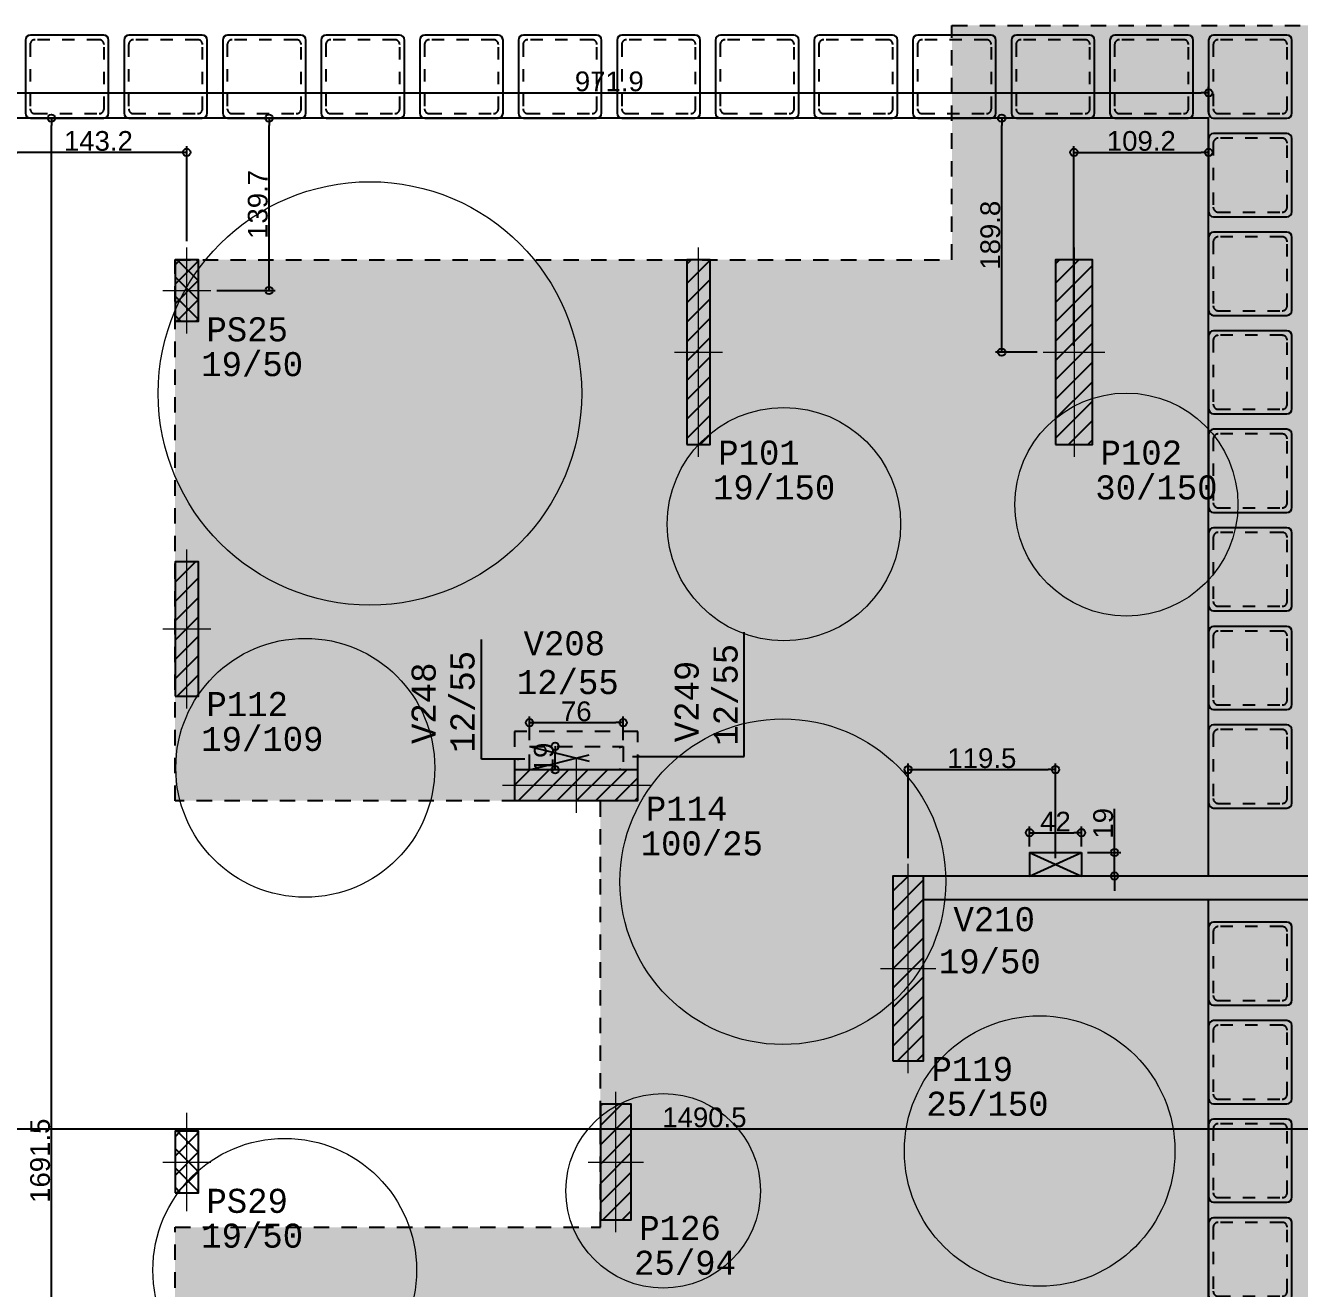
# Model space of a CAD drawing. Header units: millimetres. Extents: x -967 to 563, y -1588 to 506.
# Drawn here: x 42.95 to 53.28, y -246.19 to -235.94 of the extents above; entities that cross this region are included whole.
import ezdxf

# ---------------------------------------------------------------- set-up
doc = ezdxf.new("R2010")
doc.units = ezdxf.units.MM
for name, pattern in [('347-XXXX-ARQ-BASE-019-TÉRREO$0$HIDDEN2', [0.1875, 0.125, -0.0625]), ('ESTILO_TQS_0001', [1, 0.7, -0.3]), ('HIDDEN2', [0.1875, 0.125, -0.0625]), ('TRAZO_HUECO', [0.75, 0.5, -0.25])]:
    doc.linetypes.add(name, pattern=pattern)
for name, color, linetype in [('1', 5, 'Continuous'), ('11', 7, 'Continuous'), ('12', 4, 'Continuous'), ('208', 13, 'Continuous'), ('237', 5, 'Continuous'), ('241', 7, 'TRAZO_HUECO'), ('251', 5, 'Continuous'), ('252', 153, 'ESTILO_TQS_0001'), ('3', 2, 'Continuous'), ('347-XXXX-ARQ-BASE-013-IMPLANTAÇÃO$0$_XREF-ARQ', 7, 'Continuous'), ('347-XXXX-ARQ-BASE-019-TÉRREO$0$AR-PRJ', 11, '347-XXXX-ARQ-BASE-019-TÉRREO$0$HIDDEN2'), ('4', 2, 'Continuous'), ('8', 7, 'Continuous'), ('9', 7, 'Continuous'), ('A_htc_alv', 7, 'Continuous'), ('COTAS', 1, 'Continuous')]:
    doc.layers.add(name, color=color, linetype=linetype)
doc.layers.add('PILAR_EIXOS', color=1, linetype='Continuous', lineweight=0)
doc.layers.add('PILAR_HACH', color=4, linetype='Continuous', lineweight=0)
doc.styles.add('ARIAL', font='arial.ttf')
doc.styles.add('TQS_LUCIDA_CONSOLE', font='lucon.TTF')
doc.dimstyles.new('AVILLA 100 2', dxfattribs={"dimtxt": 0.16, "dimasz": 0.06, "dimexe": 0.05, "dimexo": 0.05, "dimgap": 0.01, "dimtad": 3, "dimdec": 1, "dimlfac": 100, "dimzin": 9, "dimdsep": 46, "dimtxsty": 'ARIAL', "dimblk": 'ORIGIN', "dimcen": 1.5, "dimclrd": 10, "dimclre": 10, "dimclrt": 7, "dimadec": 0, "dimazin": 0, "dimtfac": 1, "dimtdec": 1, "dimtmove": 0, "dimatfit": 1, "dimfxl": 1, "dimarcsym": 0})
pattern_1 = [(45, (685.15059, -106.08026), (-0.078577241, 0.078577241), []), (135, (685.15059, -106.08026), (-0.078577241, -0.078577241), [])]
pattern_2 = [(45, (585.15059, -196.08026), (-0.07857724, 0.07857724), [])]

# ---------------------------------------------------------------- blocks, each defined once
blk = doc.blocks.new('ENCHIMENTO_PISO TERREO')
h = blk.add_hatch(color=9)
h.dxf.hatch_style = 1
h.paths.add_polyline_path([(27.7, 0.14), (27.7, 0.75), (31.15, 0.75), (31.15, 5.14), (24.8495, 5.14), (24.8495, 7.04), (12.06, 7.04), (12.06, 4.64), (4, 4.64), (4, 7.04), (-8.79, 7.04), (-8.7905, 5.14), (-15.09, 5.14), (-15.09, 0.75), (-11.64, 0.75), (-11.64, 0.17), (-11.64, -2.71), (-15.09, -2.71), (-15.09, -9.5), (-8.39, -9.5), (-8.39, -11), (1.35, -11), (1.35, -10.25), (14.71, -10.25), (14.71, -11), (24.45, -11), (24.45, -9.5), (31.15, -9.5), (31.15, -5.11), (27.7, -5.11)])
at = {"layer": '347-XXXX-ARQ-BASE-019-TÉRREO$0$AR-PRJ', "color": 9}
for points in [[(-11.64, 0.17), (-11.64, 0.75), (-15.09, 0.75), (-15.09, 5.14), (-8.7905, 5.14), (-8.79, 7.04), (4, 7.04), (4, 4.64), (12.06, 4.64), (12.06, 7.04), (24.8495, 7.04)], [(24.45, -11), (14.71, -11), (14.71, -10.25), (1.35, -10.25), (1.35, -11), (-8.39, -11), (-8.39, -9.5), (-15.09, -9.5), (-15.09, -2.71), (-11.64, -2.71), (-11.64, 0.14)]]:
    blk.add_lwpolyline(points, dxfattribs=at)
blk = doc.blocks.new('_VAONER063700637000750007500')
at = {"layer": '251', "color": 8}
for p, q in [((29.725, 33.725), (-29.725, 33.725)), ((-33.725, 29.725), (-33.725, -29.725)), ((33.725, -29.725), (33.725, 29.725)), ((-29.725, -33.725), (29.725, -33.725))]:
    blk.add_line(p, q, dxfattribs=at)
for centre, start, end in [((-29.725, 29.725), 90, 180), ((29.725, 29.725), 0, 90), ((-29.725, -29.725), 180, 270), ((29.725, -29.725), 270, 0)]:
    blk.add_arc(centre, 4, start, end, dxfattribs=at)
at = {"layer": '252', "color": 8}
for p, q in [((-29.975, 25.975), (-29.975, -25.975)), ((25.975, 29.975), (-25.975, 29.975)), ((29.975, -25.975), (29.975, 25.975)), ((-25.975, -29.975), (25.975, -29.975))]:
    blk.add_line(p, q, dxfattribs=at)
for centre, start, end in [((-25.975, 25.975), 90, 180), ((25.975, 25.975), 0, 90), ((-25.975, -25.975), 180, 270), ((25.975, -25.975), 270, 0)]:
    blk.add_arc(centre, 4, start, end, dxfattribs=at)
blk = doc.blocks.new('NERVURADA TÉRREO 1 MODELO 2 (LO) R0')
at = {"layer": '208', "xscale": 0.01, "yscale": 0.01, "zscale": 0.01}
for p in [(715.464, -749.525), (716.263, -749.525), (717.063, -749.525), (717.862, -749.525), (718.662, -749.525), (719.461, -749.525), (720.261, -749.525), (721.06, -749.525), (721.86, -749.525), (722.659, -749.525), (723.459, -749.525), (724.258, -749.525), (725.058, -749.525), (725.058, -750.324), (725.058, -751.124), (725.058, -751.923), (725.058, -752.723), (725.058, -753.522), (725.058, -754.322), (725.058, -755.121), (725.058, -756.72), (725.058, -757.52), (725.058, -758.319), (725.058, -759.119)]:
    blk.add_blockref('_VAONER063700637000750007500', p, dxfattribs=at)
blk = doc.blocks.new('_Origin')
at = {"color": 0, "linetype": 'ByBlock', "lineweight": -2}
blk.add_line((0, 0), (-1, 0), dxfattribs=at)
blk.add_circle((0, 0), 0.5, dxfattribs=at)
blk = doc.blocks.new('Eixos do pilar')
at = {"layer": 'PILAR_EIXOS'}
for p, q in [((0, -0.5), (0, 0.5)), ((-0.5, 0), (0.5, 0))]:
    blk.add_line(p, q, dxfattribs=at)
blk = doc.blocks.new('*D454')
at = {"layer": 'COTAS', "color": 10, "linetype": 'ByBlock', "lineweight": -2, "transparency": 16777216}
for p, q in [((825.609, -582.88), (825.609, -582.11)), ((825.549, -582.16), (824.237, -582.16))]:
    blk.add_line(p, q, dxfattribs=at)
at = {"layer": 'Defpoints', "color": 0, "linetype": 'ByBlock', "transparency": 16777216}
for p in [(824.177, -582.16), (824.177, -582.16), (825.609, -582.93)]:
    blk.add_point(p, dxfattribs=at)
at = {"layer": 'COTAS', "color": 10, "linetype": 'ByBlock', "lineweight": -2, "transparency": 16777216, "xscale": 0.06, "yscale": 0.06, "zscale": 0.06, "rotation": 180}
blk.add_blockref('_Origin', (824.177, -582.16), dxfattribs=at)
at = {"layer": 'COTAS', "color": 10, "linetype": 'ByBlock', "lineweight": -2, "transparency": 16777216, "xscale": 0.06, "yscale": 0.06, "zscale": 0.06}
blk.add_blockref('_Origin', (825.609, -582.16), dxfattribs=at)
at = {"layer": 'COTAS', "color": 7, "linetype": 'ByBlock', "transparency": 16777216, "insert": (824.893, -582.068), "char_height": 0.16, "attachment_point": 5, "style": 'ARIAL'}
blk.add_mtext('143.2', dxfattribs=at)
blk = doc.blocks.new('*D455')
at = {"layer": 'COTAS', "color": 10, "linetype": 'ByBlock', "lineweight": -2, "transparency": 16777216}
for p, q in [((832.804, -583.73), (832.804, -582.11)), ((832.864, -582.16), (833.836, -582.16))]:
    blk.add_line(p, q, dxfattribs=at)
at = {"layer": 'Defpoints', "color": 0, "linetype": 'ByBlock', "transparency": 16777216}
for p in [(833.896, -582.16), (833.896, -582.16), (832.804, -583.78)]:
    blk.add_point(p, dxfattribs=at)
at = {"layer": 'COTAS', "color": 10, "linetype": 'ByBlock', "lineweight": -2, "transparency": 16777216, "xscale": 0.06, "yscale": 0.06, "zscale": 0.06, "rotation": 180}
blk.add_blockref('_Origin', (832.804, -582.16), dxfattribs=at)
at = {"layer": 'COTAS', "color": 10, "linetype": 'ByBlock', "lineweight": -2, "transparency": 16777216, "xscale": 0.06, "yscale": 0.06, "zscale": 0.06}
blk.add_blockref('_Origin', (833.896, -582.16), dxfattribs=at)
at = {"layer": 'COTAS', "color": 7, "linetype": 'ByBlock', "transparency": 16777216, "insert": (833.35, -582.068), "char_height": 0.16, "attachment_point": 5, "style": 'ARIAL'}
blk.add_mtext('109.2', dxfattribs=at)
blk = doc.blocks.new('*D456')
at = {"layer": 'COTAS', "color": 10, "linetype": 'ByBlock', "lineweight": -2, "transparency": 16777216}
for p, q in [((824.177, -581.833), (824.177, -581.627)), ((833.896, -581.833), (833.896, -581.627)), ((824.237, -581.677), (833.836, -581.677))]:
    blk.add_line(p, q, dxfattribs=at)
at = {"layer": 'Defpoints', "color": 0, "linetype": 'ByBlock', "transparency": 16777216}
for p in [(833.896, -581.677), (824.177, -581.883), (833.896, -581.883)]:
    blk.add_point(p, dxfattribs=at)
at = {"layer": 'COTAS', "color": 10, "linetype": 'ByBlock', "lineweight": -2, "transparency": 16777216, "xscale": 0.06, "yscale": 0.06, "zscale": 0.06, "rotation": 180}
blk.add_blockref('_Origin', (824.177, -581.677), dxfattribs=at)
at = {"layer": 'COTAS', "color": 10, "linetype": 'ByBlock', "lineweight": -2, "transparency": 16777216, "xscale": 0.06, "yscale": 0.06, "zscale": 0.06}
blk.add_blockref('_Origin', (833.896, -581.677), dxfattribs=at)
at = {"layer": 'COTAS', "color": 7, "linetype": 'ByBlock', "transparency": 16777216, "insert": (829.036, -581.585), "char_height": 0.16, "attachment_point": 5, "style": 'ARIAL'}
blk.add_mtext('971.9', dxfattribs=at)
blk = doc.blocks.new('*D457')
at = {"layer": 'COTAS', "color": 10, "linetype": 'ByBlock', "lineweight": -2, "transparency": 16777216}
for p, q in [((826.277, -583.22), (826.277, -581.943)), ((825.854, -583.28), (826.327, -583.28))]:
    blk.add_line(p, q, dxfattribs=at)
at = {"layer": 'Defpoints', "color": 0, "linetype": 'ByBlock', "transparency": 16777216}
for p in [(826.277, -581.883), (826.277, -581.883), (825.804, -583.28)]:
    blk.add_point(p, dxfattribs=at)
at = {"layer": 'COTAS', "color": 10, "linetype": 'ByBlock', "lineweight": -2, "transparency": 16777216, "xscale": 0.06, "yscale": 0.06, "zscale": 0.06}
for p, rotation in [((826.277, -581.883), 90), ((826.277, -583.28), 270)]:
    blk.add_blockref('_Origin', p, dxfattribs=dict(at, rotation=rotation))
at = {"layer": 'COTAS', "color": 7, "linetype": 'ByBlock', "transparency": 16777216, "insert": (826.186, -582.582), "char_height": 0.16, "attachment_point": 5, "rotation": 90, "style": 'ARIAL'}
blk.add_mtext('139.7', dxfattribs=at)
blk = doc.blocks.new('*D458')
at = {"layer": 'COTAS', "color": 10, "linetype": 'ByBlock', "lineweight": -2, "transparency": 16777216}
for p, q in [((832.218, -583.72), (832.218, -581.943)), ((832.504, -583.78), (832.168, -583.78))]:
    blk.add_line(p, q, dxfattribs=at)
at = {"layer": 'Defpoints', "color": 0, "linetype": 'ByBlock', "transparency": 16777216}
for p in [(832.218, -581.883), (832.218, -581.883), (832.554, -583.78)]:
    blk.add_point(p, dxfattribs=at)
at = {"layer": 'COTAS', "color": 10, "linetype": 'ByBlock', "lineweight": -2, "transparency": 16777216, "xscale": 0.06, "yscale": 0.06, "zscale": 0.06}
for p, rotation in [((832.218, -581.883), 90), ((832.218, -583.78), 270)]:
    blk.add_blockref('_Origin', p, dxfattribs=dict(at, rotation=rotation))
at = {"layer": 'COTAS', "color": 7, "linetype": 'ByBlock', "transparency": 16777216, "insert": (832.126, -582.832), "char_height": 0.16, "attachment_point": 5, "rotation": 90, "style": 'ARIAL'}
blk.add_mtext('189.8', dxfattribs=at)
blk = doc.blocks.new('*D463')
at = {"layer": 'COTAS', "color": 10, "linetype": 'ByBlock', "lineweight": -2, "transparency": 16777216}
blk.add_line((824.512, -598.737), (824.512, -581.943), dxfattribs=at)
at = {"layer": 'Defpoints', "color": 0, "linetype": 'ByBlock', "transparency": 16777216}
for p in [(824.512, -581.883), (824.512, -581.883), (824.512, -598.797)]:
    blk.add_point(p, dxfattribs=at)
at = {"layer": 'COTAS', "color": 10, "linetype": 'ByBlock', "lineweight": -2, "transparency": 16777216, "xscale": 0.06, "yscale": 0.06, "zscale": 0.06}
for p, rotation in [((824.512, -581.883), 90), ((824.512, -598.797), 270)]:
    blk.add_blockref('_Origin', p, dxfattribs=dict(at, rotation=rotation))
at = {"layer": 'COTAS', "color": 7, "linetype": 'ByBlock', "transparency": 16777216, "insert": (824.421, -590.34), "char_height": 0.16, "attachment_point": 5, "rotation": 90, "style": 'ARIAL'}
blk.add_mtext('1691.5', dxfattribs=at)
blk = doc.blocks.new('*D841')
at = {"layer": 'COTAS', "color": 10, "linetype": 'ByBlock', "lineweight": -2, "transparency": 16777216}
for p, q in [((828.388, -586.928), (828.388, -586.736)), ((828.448, -586.786), (829.088, -586.786)), ((829.148, -586.928), (829.148, -586.736))]:
    blk.add_line(p, q, dxfattribs=at)
at = {"layer": 'Defpoints', "color": 0, "linetype": 'ByBlock', "transparency": 16777216}
for p in [(829.148, -586.786), (828.388, -586.978), (829.148, -586.978)]:
    blk.add_point(p, dxfattribs=at)
at = {"layer": 'COTAS', "color": 10, "linetype": 'ByBlock', "lineweight": -2, "transparency": 16777216, "xscale": 0.06, "yscale": 0.06, "zscale": 0.06, "rotation": 180}
blk.add_blockref('_Origin', (828.388, -586.786), dxfattribs=at)
at = {"layer": 'COTAS', "color": 10, "linetype": 'ByBlock', "lineweight": -2, "transparency": 16777216, "xscale": 0.06, "yscale": 0.06, "zscale": 0.06}
blk.add_blockref('_Origin', (829.148, -586.786), dxfattribs=at)
at = {"layer": 'COTAS', "color": 7, "linetype": 'ByBlock', "transparency": 16777216, "insert": (828.768, -586.695), "char_height": 0.16, "attachment_point": 5, "style": 'ARIAL'}
blk.add_mtext('76', dxfattribs=at)
blk = doc.blocks.new('*D842')
at = {"layer": 'COTAS', "color": 10, "linetype": 'ByBlock', "lineweight": -2, "transparency": 16777216}
blk.add_line((828.597, -587.108), (828.597, -587.038), dxfattribs=at)
at = {"layer": 'Defpoints', "color": 0, "linetype": 'ByBlock', "transparency": 16777216}
for p in [(828.597, -586.978), (828.597, -586.978), (828.597, -587.168)]:
    blk.add_point(p, dxfattribs=at)
at = {"layer": 'COTAS', "color": 10, "linetype": 'ByBlock', "lineweight": -2, "transparency": 16777216, "xscale": 0.06, "yscale": 0.06, "zscale": 0.06}
for p, rotation in [((828.597, -586.978), 90), ((828.597, -587.168), 270)]:
    blk.add_blockref('_Origin', p, dxfattribs=dict(at, rotation=rotation))
at = {"layer": 'COTAS', "color": 7, "linetype": 'ByBlock', "transparency": 16777216, "insert": (828.506, -587.073), "char_height": 0.16, "attachment_point": 5, "rotation": 90, "style": 'ARIAL'}
blk.add_mtext('19', dxfattribs=at)
blk = doc.blocks.new('*D843')
at = {"layer": 'COTAS', "color": 10, "linetype": 'ByBlock', "lineweight": -2, "transparency": 16777216}
for p, q in [((832.444, -587.79), (832.444, -587.629)), ((832.504, -587.679), (832.804, -587.679)), ((832.864, -587.79), (832.864, -587.629))]:
    blk.add_line(p, q, dxfattribs=at)
at = {"layer": 'Defpoints', "color": 0, "linetype": 'ByBlock', "transparency": 16777216}
for p in [(832.864, -587.679), (832.444, -587.84), (832.864, -587.84)]:
    blk.add_point(p, dxfattribs=at)
at = {"layer": 'COTAS', "color": 10, "linetype": 'ByBlock', "lineweight": -2, "transparency": 16777216, "xscale": 0.06, "yscale": 0.06, "zscale": 0.06, "rotation": 180}
blk.add_blockref('_Origin', (832.444, -587.679), dxfattribs=at)
at = {"layer": 'COTAS', "color": 10, "linetype": 'ByBlock', "lineweight": -2, "transparency": 16777216, "xscale": 0.06, "yscale": 0.06, "zscale": 0.06}
blk.add_blockref('_Origin', (832.864, -587.679), dxfattribs=at)
at = {"layer": 'COTAS', "color": 7, "linetype": 'ByBlock', "transparency": 16777216, "insert": (832.654, -587.589), "char_height": 0.16, "attachment_point": 5, "style": 'ARIAL'}
blk.add_mtext('42', dxfattribs=at)
blk = doc.blocks.new('*D844')
at = {"layer": 'COTAS', "color": 10, "linetype": 'ByBlock', "lineweight": -2, "transparency": 16777216}
for p, q in [((833.133, -587.78), (833.133, -587.486)), ((832.914, -587.84), (833.183, -587.84)), ((833.133, -588.03), (833.133, -587.84)), ((832.914, -588.03), (833.183, -588.03)), ((833.133, -588.09), (833.133, -588.15))]:
    blk.add_line(p, q, dxfattribs=at)
at = {"layer": 'Defpoints', "color": 0, "linetype": 'ByBlock', "transparency": 16777216}
for p in [(832.864, -587.84), (833.133, -587.84), (832.864, -588.03)]:
    blk.add_point(p, dxfattribs=at)
at = {"layer": 'COTAS', "color": 10, "linetype": 'ByBlock', "lineweight": -2, "transparency": 16777216, "xscale": 0.06, "yscale": 0.06, "zscale": 0.06}
for p, rotation in [((833.133, -587.84), 270), ((833.133, -588.03), 90)]:
    blk.add_blockref('_Origin', p, dxfattribs=dict(at, rotation=rotation))
at = {"layer": 'COTAS', "color": 7, "linetype": 'ByBlock', "transparency": 16777216, "insert": (833.041, -587.603), "char_height": 0.16, "attachment_point": 5, "rotation": 90, "style": 'ARIAL'}
blk.add_mtext('19', dxfattribs=at)
blk = doc.blocks.new('*D845')
at = {"layer": 'COTAS', "color": 10, "linetype": 'ByBlock', "lineweight": -2, "transparency": 16777216}
for p, q in [((831.459, -587.885), (831.459, -587.117)), ((831.519, -587.167), (832.594, -587.167)), ((832.654, -587.885), (832.654, -587.117))]:
    blk.add_line(p, q, dxfattribs=at)
at = {"layer": 'Defpoints', "color": 0, "linetype": 'ByBlock', "transparency": 16777216}
for p in [(832.654, -587.167), (831.459, -587.935), (832.654, -587.935)]:
    blk.add_point(p, dxfattribs=at)
at = {"layer": 'COTAS', "color": 10, "linetype": 'ByBlock', "lineweight": -2, "transparency": 16777216, "xscale": 0.06, "yscale": 0.06, "zscale": 0.06, "rotation": 180}
blk.add_blockref('_Origin', (831.459, -587.167), dxfattribs=at)
at = {"layer": 'COTAS', "color": 10, "linetype": 'ByBlock', "lineweight": -2, "transparency": 16777216, "xscale": 0.06, "yscale": 0.06, "zscale": 0.06}
blk.add_blockref('_Origin', (832.654, -587.167), dxfattribs=at)
at = {"layer": 'COTAS', "color": 7, "linetype": 'ByBlock', "transparency": 16777216, "insert": (832.057, -587.075), "char_height": 0.16, "attachment_point": 5, "style": 'ARIAL'}
blk.add_mtext('119.5', dxfattribs=at)
blk = doc.blocks.new('*D567')
at = {"layer": 'COTAS', "color": 10, "linetype": 'ByBlock', "lineweight": -2, "transparency": 16777216}
blk.add_line((822.414, -590.081), (837.199, -590.081), dxfattribs=at)
at = {"layer": 'Defpoints', "color": 0, "linetype": 'ByBlock', "transparency": 16777216}
for p in [(822.354, -590.081), (837.259, -590.081), (837.259, -590.081)]:
    blk.add_point(p, dxfattribs=at)
at = {"layer": 'COTAS', "color": 10, "linetype": 'ByBlock', "lineweight": -2, "transparency": 16777216, "xscale": 0.06, "yscale": 0.06, "zscale": 0.06, "rotation": 180}
blk.add_blockref('_Origin', (822.354, -590.081), dxfattribs=at)
at = {"layer": 'COTAS', "color": 10, "linetype": 'ByBlock', "lineweight": -2, "transparency": 16777216, "xscale": 0.06, "yscale": 0.06, "zscale": 0.06}
blk.add_blockref('_Origin', (837.259, -590.081), dxfattribs=at)
at = {"layer": 'COTAS', "color": 7, "linetype": 'ByBlock', "transparency": 16777216, "insert": (829.807, -589.989), "char_height": 0.16, "attachment_point": 5, "style": 'ARIAL'}
blk.add_mtext('1490.5', dxfattribs=at)
blk = doc.blocks.new('COTAS TÉRREO (LO) R0')
at = {"layer": 'COTAS', "linetype": 'ByBlock'}
for base, p1, p2, picture, middle in [((833.8957, -581.6768), (824.1767, -581.8829), (833.8957, -581.8829), '*D456', (829.0362, -581.5851)), ((824.176744804, -582.160036888), (825.609244801, -582.930200403), (824.176744804, -582.160036888), '*D454', (824.892994803, -582.068290639)), ((833.895744804, -582.160036888), (832.804244801, -583.780386113), (833.895744804, -582.160036888), '*D455', (833.349994803, -582.06834521)), ((832.6542, -587.1668), (831.4592, -587.9354), (832.6542, -587.9354), '*D845', (832.0567, -587.0751)), ((832.8642, -587.6791), (832.4442, -587.8404), (832.8642, -587.8404), '*D843', (832.6542, -587.5887)), ((837.2592, -590.0811), (822.3542, -590.0811), (837.2592, -590.0811), '*D567', (829.8067, -589.9894))]:
    dim = blk.add_linear_dim(base=base, p1=p1, p2=p2, dimstyle='AVILLA 100 2', dxfattribs=at)
    dim.commit()
    dim.dimension.update_dxf_attribs({"geometry": picture, "text_midpoint": middle})
for base, p1, p2, picture, middle in [((824.5123221771, -581.8828861131), (824.5123221771, -598.7973861131), (824.5123221771, -581.8828861131), '*D463', (824.5123221771, -590.3401361131)), ((826.2773, -581.8829), (825.8042, -583.2802), (826.2773, -581.8829), '*D457', (826.2773, -582.5815)), ((828.5975, -586.9782), (828.5975, -587.1682), (828.5975, -586.9782), '*D842', (828.5975, -587.0732))]:
    dim = blk.add_linear_dim(base=base, p1=p1, p2=p2, angle=90, dimstyle='AVILLA 100 2', dxfattribs=at)
    dim.commit()
    dim.dimension.update_dxf_attribs({"geometry": picture, "text_midpoint": middle, "dimtype": 128})
for base, p1, p2, picture, middle in [((832.2176550926, -581.8828861131), (832.5542448012, -583.7803861132), (832.2176550926, -581.8828861131), '*D458', (832.1259634146, -582.8316361132)), ((833.1331, -587.8404), (832.8642, -588.0304), (832.8642, -587.8404), '*D844', (833.0414, -587.6032))]:
    dim = blk.add_linear_dim(base=base, p1=p1, p2=p2, angle=90, dimstyle='AVILLA 100 2', dxfattribs=at)
    dim.commit()
    dim.dimension.update_dxf_attribs({"geometry": picture, "text_midpoint": middle})
dim = blk.add_linear_dim(base=(829.1479, -586.7862), p1=(828.3879, -586.9782), p2=(829.1479, -586.9782), dimstyle='AVILLA 100 2', dxfattribs=at)
dim.commit()
dim.dimension.update_dxf_attribs({"geometry": '*D841', "text_midpoint": (828.7679, -586.7862), "dimtype": 128})

msp = doc.modelspace()

# ---------------------------------------------------------------- hatches: boundary and pattern name
at = {"linetype": 'ByBlock'}
h = msp.add_hatch(dxfattribs=at)
h.set_pattern_fill('ANSI37', color=4, scale=0.035)
h.set_pattern_definition(pattern_1)
h.paths.add_polyline_path([(44.1657, -238.3419), (44.3557, -238.3419), (44.3557, -237.8419), (44.1657, -237.8419)])
h = msp.add_hatch(dxfattribs=at)
h.set_pattern_fill('ANSI31', color=4, scale=0.035)
h.set_pattern_definition(pattern_2)
h.paths.add_polyline_path([(48.3157, -239.3421), (48.5057, -239.3421), (48.5057, -237.8421), (48.3157, -237.8421)])
h = msp.add_hatch(dxfattribs=at)
h.set_pattern_fill('ANSI31', color=4, scale=0.035)
h.set_pattern_definition(pattern_2)
h.paths.add_polyline_path([(51.3057, -239.3419), (51.6057, -239.3419), (51.6057, -237.8419), (51.3057, -237.8419)])
h = msp.add_hatch(dxfattribs=at)
h.set_pattern_fill('ANSI31', color=4, scale=0.035)
h.set_pattern_definition(pattern_2)
h.paths.add_polyline_path([(44.1657, -241.3821), (44.3557, -241.3821), (44.3557, -240.2921), (44.1657, -240.2921)])
h = msp.add_hatch(dxfattribs=at)
h.set_pattern_fill('ANSI31', color=4, scale=0.035)
h.set_pattern_definition(pattern_2)
h.paths.add_polyline_path([(46.9193, -242.23), (47.9193, -242.23), (47.9193, -241.98), (46.9193, -241.98)])
h = msp.add_hatch(dxfattribs=at)
h.set_pattern_fill('ANSI31', color=4, scale=0.035)
h.set_pattern_definition(pattern_2)
h.paths.add_polyline_path([(49.9857, -244.3421), (50.2357, -244.3421), (50.2357, -242.8421), (49.9857, -242.8421)])
h = msp.add_hatch(dxfattribs=at)
h.set_pattern_fill('ANSI31', color=4, scale=0.035)
h.set_pattern_definition(pattern_2)
h.paths.add_polyline_path([(47.6157, -245.6321), (47.8657, -245.6321), (47.8657, -244.6921), (47.6157, -244.6921)])
h = msp.add_hatch(dxfattribs=at)
h.set_pattern_fill('ANSI37', color=4, scale=0.035)
h.set_pattern_definition(pattern_1)
h.paths.add_polyline_path([(44.1657, -245.4121), (44.3557, -245.4121), (44.3557, -244.9121), (44.1657, -244.9121)])
at = {"layer": 'A_htc_alv', "linetype": 'ByBlock'}
h = msp.add_hatch(color=60, dxfattribs=at)
h.dxf.hatch_style = 1
h.paths.add_polyline_path([(47.9193, -241.67), (46.9193, -241.67), (46.9193, -241.98), (47.0393, -241.98), (47.0393, -241.79), (47.7993, -241.79), (47.7993, -241.98), (47.9193, -241.98)])

# ---------------------------------------------------------------- linework, layer by layer
at = {"layer": '1'}
for points in [[(52.5472, -242.8421), (52.5472, -236.6946), (42.8282, -236.6946), (42.8282, -253.6091)], [(55.9107, -242.8421), (50.2357, -242.8421)], [(50.2357, -243.0321), (55.9107, -243.0321)], [(52.5472, -252.2319), (52.5472, -243.0321)]]:
    msp.add_lwpolyline(points, dxfattribs=at)
at = {"layer": '1', "linetype": 'HIDDEN2'}
for points in [[(46.9193, -241.67), (46.9193, -241.98)], [(47.9193, -241.67), (46.9193, -241.67)], [(47.9193, -241.98), (47.9193, -241.67)], [(47.0393, -241.98), (47.0393, -241.79)], [(47.0393, -241.79), (47.7993, -241.79)], [(47.7993, -241.79), (47.7993, -241.98)]]:
    msp.add_lwpolyline(points, dxfattribs=at)
at = {"layer": '237'}
for p, q in [((51.0957, -242.6521), (51.0957, -242.8421)), ((51.0957, -242.6521), (51.5157, -242.6521)), ((51.5157, -242.6521), (51.5157, -242.8421))]:
    msp.add_line(p, q, dxfattribs=at)
at = {"layer": '241'}
for p, q in [((47.0393, -241.98), (47.7993, -241.79)), ((47.0393, -241.79), (47.7993, -241.98)), ((51.0957, -242.8421), (51.5157, -242.6521)), ((51.0957, -242.6521), (51.5157, -242.8421))]:
    msp.add_line(p, q, dxfattribs=at)
at = {"layer": '3'}
for points in [[(48.3157, -239.3421), (48.5057, -239.3421), (48.5057, -237.8421), (48.3157, -237.8421), (48.3157, -239.3421)], [(51.3057, -239.3419), (51.6057, -239.3419), (51.6057, -237.8419), (51.3057, -237.8419), (51.3057, -239.3419)], [(44.1657, -241.3821), (44.3557, -241.3821), (44.3557, -240.2921), (44.1657, -240.2921), (44.1657, -241.3821)], [(46.9193, -242.23), (47.9193, -242.23), (47.9193, -241.98), (46.9193, -241.98), (46.9193, -242.23)], [(49.9857, -244.3421), (50.2357, -244.3421), (50.2357, -242.8421), (49.9857, -242.8421), (49.9857, -244.3421)], [(47.6157, -245.6321), (47.8657, -245.6321), (47.8657, -244.6921), (47.6157, -244.6921), (47.6157, -245.6321)]]:
    msp.add_lwpolyline(points, dxfattribs=at)
at = {"layer": '4'}
for points in [[(44.1657, -238.3419), (44.3557, -238.3419), (44.3557, -237.8419), (44.1657, -237.8419), (44.1657, -238.3419)], [(44.1657, -245.4121), (44.3557, -245.4121), (44.3557, -244.9121), (44.1657, -244.9121), (44.1657, -245.4121)]]:
    msp.add_lwpolyline(points, dxfattribs=at)
at = {"layer": 'PILAR_HACH', "color": 2}
for centre, radius in [((45.7465, -238.9269), 1.7175), ((51.8802, -239.8287), 0.9045), ((49.1033, -239.9871), 0.9464), ((45.2224, -241.9639), 1.05), ((49.095, -242.8879), 1.321), ((51.1772, -245.0732), 1.0972), ((48.1244, -245.3961), 0.7888), ((45.0555, -246.0392), 1.0686)]:
    msp.add_circle(centre, radius, dxfattribs=at)

# ---------------------------------------------------------------- block references
at = {"layer": '347-XXXX-ARQ-BASE-013-IMPLANTAÇÃO$0$_XREF-ARQ'}
msp.add_blockref('ENCHIMENTO_PISO TERREO', (59.2557, -242.9819), dxfattribs=at)
at = {"layer": 'COTAS', "color": 6, "linetype": 'ByBlock'}
msp.add_blockref('COTAS TÉRREO (LO) R0', (-781.3485, 345.1883), dxfattribs=at)
at = {"layer": 'COTAS', "color": 40, "linetype": 'ByBlock', "true_color": 0xf8d731}
msp.add_blockref('NERVURADA TÉRREO 1 MODELO 2 (LO) R0', (-672.1735, 513.1676), dxfattribs=at)
at = {"layer": 'PILAR_EIXOS'}
for p, xscale, yscale in [((44.2607, -238.0919), 0.39, 0.7), ((48.4107, -238.5921), 0.39, 1.7), ((44.2607, -240.8371), 0.39, 1.29), ((47.4207, -242.1046), 1.2, 0.45), ((50.1107, -243.5921), 0.45, 1.7), ((47.7407, -245.1621), 0.45, 1.14), ((44.2607, -245.1621), 0.39, 0.8)]:
    msp.add_blockref('Eixos do pilar', p, dxfattribs=dict(at, xscale=xscale, yscale=yscale))
at = {"layer": 'PILAR_EIXOS', "xscale": -0.5, "yscale": 1.7, "rotation": 180}
msp.add_blockref('Eixos do pilar', (51.4557, -238.5921), dxfattribs=at)

# ---------------------------------------------------------------- texts
at = {"layer": '11', "linetype": 'Continuous', "style": 'TQS_LUCIDA_CONSOLE'}
for p in [(48.7276, -241.785), (46.5944, -241.8414)]:
    msp.add_text('12/55', height=0.195, rotation=90, dxfattribs=at).set_placement(p)
for s, p in [('12/55', (46.9376, -241.3661)), ('19/50', (50.3599, -243.6316))]:
    msp.add_text(s, height=0.195, dxfattribs=at).set_placement(p)
at = {"layer": '12', "linetype": 'Continuous', "style": 'TQS_LUCIDA_CONSOLE'}
for s, p in [('19/50', (44.3782, -238.7868)), ('19/150', (48.5282, -239.787)), ('30/150', (51.6282, -239.7868)), ('19/109', (44.3782, -241.827)), ('100/25', (47.9418, -242.6748)), ('25/150', (50.2582, -244.787)), ('19/50', (44.3782, -245.857)), ('25/94', (47.8882, -246.077))]:
    msp.add_text(s, height=0.195, dxfattribs=at).set_placement(p)
at = {"layer": '8', "linetype": 'Continuous', "style": 'TQS_LUCIDA_CONSOLE'}
for s, p in [('V208', (46.9923, -241.0511)), ('V210', (50.4781, -243.2897))]:
    msp.add_text(s, height=0.195, dxfattribs=at).set_placement(p)
for s, p in [('V249', (48.4126, -241.7562)), ('V248', (46.2794, -241.7707))]:
    msp.add_text(s, height=0.195, rotation=90, dxfattribs=at).set_placement(p)
at = {"layer": '9', "linetype": 'Continuous', "style": 'TQS_LUCIDA_CONSOLE'}
for s, p in [('PS25', (44.4207, -238.5044)), ('P101', (48.5707, -239.5046)), ('P102', (51.6707, -239.5044)), ('P112', (44.4207, -241.5446)), ('P114', (47.9843, -242.3925)), ('P119', (50.3007, -244.5046)), ('PS29', (44.4207, -245.5746)), ('P126', (47.9307, -245.7946))]:
    msp.add_text(s, height=0.195, dxfattribs=at).set_placement(p)

# ---------------------------------------------------------------- leaders
at = {"layer": 'COTAS'}
for points in [[(47.8748, -241.8716), (48.7802, -241.8716), (48.7802, -240.8625)], [(47.0024, -241.894), (46.6502, -241.894), (46.6502, -240.9239)]]:
    msp.add_leader(points, dimstyle='AVILLA 100 2', dxfattribs=at)

doc.saveas('drawing.dxf')
